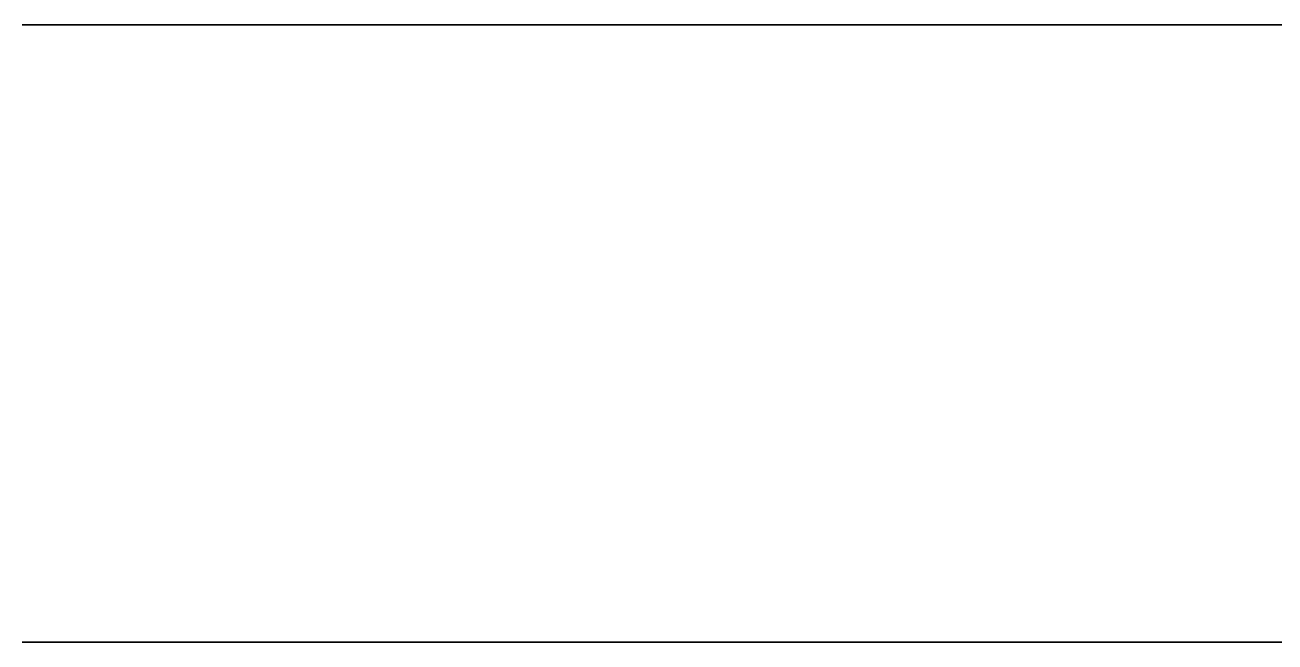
# Model space of a CAD drawing. Header units: metres. Extents: x 350990 to 353010, y 7455300 to 7456700.
# Drawn here: x 352140.5 to 352342.9, y 7456200 to 7456300 of the extents above; entities that cross this region are included whole.
import ezdxf

# ---------------------------------------------------------------- set-up
doc = ezdxf.new("R2010")
doc.units = ezdxf.units.M

msp = doc.modelspace()

# ---------------------------------------------------------------- linework, layer by layer
at = {"layer": 'ARG_P200N'}
msp.add_polyline3d([(352140, 7456200, 1295.065), (352150, 7456200, 1295.415), (352160, 7456200, 1295.755), (352170, 7456200, 1296.08), (352180, 7456200, 1296.389), (352190, 7456200, 1296.679), (352200, 7456200, 1296.947), (352210, 7456200, 1297.192), (352220, 7456200, 1297.414), (352230, 7456200, 1297.611), (352240, 7456200, 1297.784), (352250, 7456200, 1297.935), (352260, 7456200, 1298.064), (352270, 7456200, 1297.583), (352278.447, 7456200, 1290), (352279.928, 7456200, 1280), (352280, 7456200, 1279.65), (352281.962, 7456200, 1270), (352284.588, 7456200, 1260), (352287.797, 7456200, 1250), (352290, 7456200, 1244.074), (352291.528, 7456200, 1240), (352293.8, 7456200, 1230), (352290, 7456200, 1228.351), (352280, 7456200, 1228.269), (352270, 7456200, 1228.174), (352260, 7456200, 1228.064), (352250, 7456200, 1227.935), (352240, 7456200, 1227.784), (352230, 7456200, 1227.611), (352220, 7456200, 1227.414), (352210, 7456200, 1227.192), (352200, 7456200, 1226.947), (352190, 7456200, 1226.679), (352180, 7456200, 1226.389), (352170, 7456200, 1226.08), (352160, 7456200, 1225.755), (352150, 7456200, 1225.415), (352140, 7456200, 1225.065)], dxfattribs=at)
at = {"layer": 'BOC_P200N'}
msp.add_polyline3d([(352140, 7456200, 1278.16), (352150, 7456200, 1277.203), (352160, 7456200, 1276.335), (352170, 7456200, 1275.609), (352180, 7456200, 1275.077), (352190, 7456200, 1274.785), (352200, 7456200, 1274.769), (352210, 7456200, 1275.053), (352220, 7456200, 1275.645), (352230, 7456200, 1276.539), (352240, 7456200, 1277.713), (352250, 7456200, 1279.127), (352260, 7456200, 1280.732), (352270, 7456200, 1282.465), (352280, 7456200, 1284.257), (352290, 7456200, 1286.036), (352300, 7456200, 1287.732), (352310, 7456200, 1289.281), (352320, 7456200, 1290.626), (352330, 7456200, 1291.724), (352340, 7456200, 1292.548), (352350, 7456200, 1293.085)], dxfattribs=at)
at = {"layer": 'BOC_P300N'}
msp.add_polyline3d([(352140, 7456300, 1272.865), (352150, 7456300, 1272.42), (352160, 7456300, 1272.157), (352170, 7456300, 1272.074), (352180, 7456300, 1272.163), (352190, 7456300, 1272.406), (352200, 7456300, 1272.783), (352210, 7456300, 1273.269), (352220, 7456300, 1273.84), (352230, 7456300, 1274.475), (352240, 7456300, 1275.157), (352250, 7456300, 1275.874), (352260, 7456300, 1276.622), (352270, 7456300, 1277.399), (352280, 7456300, 1278.213), (352290, 7456300, 1279.072), (352300, 7456300, 1279.989), (352310, 7456300, 1280.972), (352320, 7456300, 1282.031), (352330, 7456300, 1283.168), (352340, 7456300, 1284.381), (352350, 7456300, 1285.66)], dxfattribs=at)
at = {"layer": 'BOLC_P200N'}
msp.add_polyline3d([(352140, 7456200, 1205.598), (352150, 7456200, 1205.874), (352160, 7456200, 1206.521), (352170, 7456200, 1207.551), (352180, 7456200, 1208.969), (352190, 7456200, 1210.766), (352200, 7456200, 1212.927), (352210, 7456200, 1215.425), (352220, 7456200, 1218.226), (352230, 7456200, 1221.293), (352240, 7456200, 1224.581), (352250, 7456200, 1228.044), (352260, 7456200, 1231.634), (352270, 7456200, 1235.304), (352280, 7456200, 1239.007), (352290, 7456200, 1242.696), (352300, 7456200, 1246.327), (352310, 7456200, 1249.859), (352320, 7456200, 1253.25), (352330, 7456200, 1256.463), (352340, 7456200, 1259.461), (352350, 7456200, 1262.213)], dxfattribs=at)
at = {"layer": 'BOLC_P300N'}
msp.add_polyline3d([(352140, 7456300, 1214.686), (352150, 7456300, 1214.332), (352160, 7456300, 1214.277), (352170, 7456300, 1214.537), (352180, 7456300, 1215.122), (352190, 7456300, 1216.034), (352200, 7456300, 1217.269), (352210, 7456300, 1218.817), (352220, 7456300, 1220.662), (352230, 7456300, 1222.785), (352240, 7456300, 1225.16), (352250, 7456300, 1227.761), (352260, 7456300, 1230.558), (352270, 7456300, 1233.518), (352280, 7456300, 1236.61), (352290, 7456300, 1239.798), (352300, 7456300, 1243.05), (352310, 7456300, 1246.33), (352320, 7456300, 1249.604), (352330, 7456300, 1252.834), (352340, 7456300, 1255.981), (352350, 7456300, 1259.004)], dxfattribs=at)
at = {"layer": 'BOX_P200N'}
msp.add_polyline3d([(352140, 7456200, 1182.814), (352150, 7456200, 1182.783), (352160, 7456200, 1183.092), (352170, 7456200, 1183.805), (352180, 7456200, 1184.965), (352190, 7456200, 1186.588), (352200, 7456200, 1188.661), (352210, 7456200, 1191.149), (352220, 7456200, 1193.99), (352230, 7456200, 1197.107), (352240, 7456200, 1200.411), (352250, 7456200, 1203.809), (352260, 7456200, 1207.214), (352270, 7456200, 1210.548), (352280, 7456200, 1213.75), (352290, 7456200, 1216.781), (352300, 7456200, 1219.622), (352310, 7456200, 1222.277), (352320, 7456200, 1224.767), (352330, 7456200, 1227.13), (352340, 7456200, 1229.409), (352350, 7456200, 1231.651)], dxfattribs=at)
at = {"layer": 'BOX_P300N'}
msp.add_polyline3d([(352140, 7456300, 1197.224), (352150, 7456300, 1196.17), (352160, 7456300, 1195.304), (352170, 7456300, 1194.694), (352180, 7456300, 1194.39), (352190, 7456300, 1194.42), (352200, 7456300, 1194.794), (352210, 7456300, 1195.504), (352220, 7456300, 1196.526), (352230, 7456300, 1197.831), (352240, 7456300, 1199.384), (352250, 7456300, 1201.154), (352260, 7456300, 1203.115), (352270, 7456300, 1205.252), (352280, 7456300, 1207.561), (352290, 7456300, 1210.051), (352300, 7456300, 1212.74), (352310, 7456300, 1215.652), (352320, 7456300, 1218.811), (352330, 7456300, 1222.235), (352340, 7456300, 1225.93), (352350, 7456300, 1229.884)], dxfattribs=at)
at = {"layer": 'CU_0p2_P200N'}
for points in [[(352140, 7456200, 1207.867), (352150, 7456200, 1207.742), (352160, 7456200, 1207.654), (352170, 7456200, 1207.607), (352180, 7456200, 1207.592), (352182.751, 7456200, 1210), (352190, 7456200, 1217.175), (352200, 7456200, 1217.16), (352210, 7456200, 1217.105), (352220, 7456200, 1216.98), (352223.57, 7456200, 1220), (352230, 7456200, 1226.356), (352240, 7456200, 1226.022), (352250, 7456200, 1225.55), (352255.309, 7456200, 1230), (352260, 7456200, 1234.63), (352270, 7456200, 1233.898), (352280, 7456200, 1233.058), (352288.032, 7456200, 1240), (352290, 7456200, 1241.943), (352300, 7456200, 1241.003), (352310, 7456200, 1240.053), (352310.594, 7456200, 1240), (352313.626, 7456200, 1230), (352320, 7456200, 1229.579), (352330, 7456200, 1228.858), (352340, 7456200, 1227.976), (352342.019, 7456200, 1230), (352350, 7456200, 1237.139)], [(352350, 7456200, 547.727), (352341.322, 7456200, 550), (352340, 7456200, 550.46), (352330, 7456200, 558.21), (352328.535, 7456200, 560), (352324.056, 7456200, 570), (352322.761, 7456200, 580), (352323.425, 7456200, 590), (352324.988, 7456200, 600), (352326.542, 7456200, 610), (352327.445, 7456200, 620), (352327.394, 7456200, 630), (352326.388, 7456200, 640), (352324.619, 7456200, 650), (352322.35, 7456200, 660), (352320, 7456200, 669.307), (352319.776, 7456200, 670), (352316.351, 7456200, 680), (352312.87, 7456200, 690), (352310, 7456200, 698.265), (352308.871, 7456200, 700), (352301.811, 7456200, 710), (352300, 7456200, 712.189), (352290, 7456200, 713.04), (352285.525, 7456200, 710), (352280, 7456200, 707.154), (352272.25, 7456200, 700), (352270, 7456200, 698.295), (352261.981, 7456200, 690), (352260, 7456200, 688.116), (352252.838, 7456200, 680), (352250, 7456200, 676.669), (352244.724, 7456200, 670), (352240, 7456200, 663.006), (352237.906, 7456200, 660), (352232.698, 7456200, 650), (352230, 7456200, 642.821), (352228.768, 7456200, 640), (352225.496, 7456200, 630), (352222.257, 7456200, 620), (352220, 7456200, 614.777), (352216.691, 7456200, 610), (352210, 7456200, 603.508), (352200, 7456200, 601.388), (352190, 7456200, 607.22), (352187.98, 7456200, 610), (352183.355, 7456200, 620), (352180.847, 7456200, 630), (352180, 7456200, 636.016), (352179.553, 7456200, 640), (352178.469, 7456200, 650), (352176.716, 7456200, 660), (352173.79, 7456200, 670), (352170, 7456200, 678.701), (352169.392, 7456200, 680), (352162.789, 7456200, 690), (352160, 7456200, 693.259), (352152.623, 7456200, 700), (352150, 7456200, 701.895), (352140, 7456200, 706.435)], [(352342.99, 7456200, 750), (352342.362, 7456200, 760), (352341.559, 7456200, 770), (352340.659, 7456200, 780), (352340, 7456200, 787.039), (352334.234, 7456200, 790), (352330, 7456200, 791.756), (352320, 7456200, 794.505), (352310, 7456200, 796.198), (352300, 7456200, 797.274), (352290, 7456200, 798.084), (352280, 7456200, 798.957), (352278.725, 7456200, 790), (352280, 7456200, 788.332), (352287.249, 7456200, 780), (352285.87, 7456200, 770), (352290, 7456200, 764.762), (352294.305, 7456200, 760), (352293.18, 7456200, 750), (352300, 7456200, 742.155), (352302.082, 7456200, 740), (352301.311, 7456200, 730), (352310, 7456200, 721.269), (352311.321, 7456200, 720), (352310.792, 7456200, 710), (352320, 7456200, 701.904), (352322.102, 7456200, 700), (352321.606, 7456200, 690), (352320.913, 7456200, 680), (352330, 7456200, 672.724), (352333.057, 7456200, 670), (352332.35, 7456200, 660), (352331.644, 7456200, 650), (352331.069, 7456200, 640), (352330.731, 7456200, 630), (352340, 7456200, 622.638), (352342.822, 7456200, 620), (352342.731, 7456200, 610), (352342.758, 7456200, 600), (352342.781, 7456200, 590), (352342.656, 7456200, 580), (352342.235, 7456200, 570), (352350, 7456200, 561.967)], [(352348.865, 7456200, 1060), (352340, 7456200, 1051.23), (352338.958, 7456200, 1050), (352333.146, 7456200, 1040), (352330.168, 7456200, 1030), (352330, 7456200, 1028.05), (352329.461, 7456200, 1020), (352330, 7456200, 1010.26), (352330.015, 7456200, 1010), (352331.498, 7456200, 1000), (352333.36, 7456200, 990), (352335.325, 7456200, 980), (352337.27, 7456200, 970), (352339.196, 7456200, 960), (352340, 7456200, 956.113), (352341.524, 7456200, 950), (352344.349, 7456200, 940)]]:
    msp.add_polyline3d(points, dxfattribs=at)
for points in [[(352270, 7456200, 1028.839), (352269.748, 7456200, 1030), (352270, 7456200, 1030.025), (352270.03, 7456200, 1030)], [(352280, 7456200, 996.636), (352278.713, 7456200, 1000), (352280, 7456200, 1000.115), (352280.132, 7456200, 1000)], [(352300, 7456200, 947.172), (352298.499, 7456200, 950), (352294.143, 7456200, 960), (352300, 7456200, 960.647), (352300.796, 7456200, 960), (352300.198, 7456200, 950)], [(352310, 7456200, 926.679), (352308.055, 7456200, 930), (352303.081, 7456200, 940), (352310, 7456200, 941.032), (352311.324, 7456200, 940), (352310.374, 7456200, 930)], [(352320, 7456200, 908.463), (352319.036, 7456200, 910), (352313.42, 7456200, 920), (352320, 7456200, 921.306), (352321.681, 7456200, 920), (352320.244, 7456200, 910)]]:
    msp.add_polyline3d(points, close=True, dxfattribs=at)
at = {"layer": 'CU_0p2_P300N'}
for points in [[(352140, 7456300, 1212.037), (352150, 7456300, 1211.096), (352160, 7456300, 1210.054), (352160.554, 7456300, 1210), (352169.904, 7456300, 1200), (352170, 7456300, 1199.993), (352180, 7456300, 1199.275), (352190, 7456300, 1198.553), (352200, 7456300, 1197.841), (352210, 7456300, 1197.137), (352220, 7456300, 1196.416), (352230, 7456300, 1195.632), (352240, 7456300, 1194.712), (352244.517, 7456300, 1200), (352250, 7456300, 1205.4), (352260, 7456300, 1204.597), (352270, 7456300, 1203.564), (352280, 7456300, 1202.234), (352285.988, 7456300, 1210), (352290, 7456300, 1213.959), (352300, 7456300, 1212.813), (352310, 7456300, 1211.404), (352318.165, 7456300, 1210), (352310, 7456300, 1206.539), (352300, 7456300, 1202.68), (352292.75, 7456300, 1200), (352290, 7456300, 1198.827), (352280, 7456300, 1194.455), (352270, 7456300, 1190.052), (352269.886, 7456300, 1190), (352260, 7456300, 1184.286), (352252.878, 7456300, 1180), (352250, 7456300, 1177.018), (352243.722, 7456300, 1170), (352240, 7456300, 1164.727), (352236.806, 7456300, 1160), (352231.158, 7456300, 1150), (352230, 7456300, 1144.946), (352228.518, 7456300, 1140), (352230, 7456300, 1136.526), (352234.755, 7456300, 1130), (352238.332, 7456300, 1120), (352237.476, 7456300, 1110), (352232.269, 7456300, 1100), (352230, 7456300, 1096.568), (352225.957, 7456300, 1090), (352222.388, 7456300, 1080), (352223.253, 7456300, 1070), (352227.864, 7456300, 1060), (352230, 7456300, 1057.221), (352234.77, 7456300, 1050), (352240, 7456300, 1043.642), (352242.411, 7456300, 1040), (352249.819, 7456300, 1030), (352250, 7456300, 1029.769), (352256.516, 7456300, 1020), (352260, 7456300, 1014.563), (352262.659, 7456300, 1010), (352268.184, 7456300, 1000), (352270, 7456300, 996.345), (352273.218, 7456300, 990), (352277.797, 7456300, 980), (352280, 7456300, 974.647), (352282.173, 7456300, 970), (352286.751, 7456300, 960), (352290, 7456300, 953.738), (352292.371, 7456300, 950), (352300, 7456300, 940.776), (352300.771, 7456300, 940), (352310, 7456300, 932.934), (352314.124, 7456300, 930), (352320, 7456300, 926.727), (352330, 7456300, 920.488), (352330.674, 7456300, 920), (352340, 7456300, 914.052), (352344.982, 7456300, 910)], [(352350, 7456300, 686.78), (352340, 7456300, 685.614), (352330, 7456300, 684.608), (352320, 7456300, 683.428), (352310, 7456300, 681.922), (352300.108, 7456300, 680), (352300, 7456300, 679.976), (352290, 7456300, 677.502), (352280, 7456300, 674.378), (352270, 7456300, 670.548), (352267.431, 7456300, 670), (352260, 7456300, 663.345), (352255.326, 7456300, 660), (352260, 7456300, 657.54), (352261.819, 7456300, 650), (352266.416, 7456300, 640), (352270, 7456300, 633.542), (352271.23, 7456300, 630), (352275.655, 7456300, 620), (352279.926, 7456300, 610), (352280, 7456300, 609.828), (352284.066, 7456300, 600), (352287.555, 7456300, 590), (352290, 7456300, 580.145), (352290.046, 7456300, 580), (352291.329, 7456300, 570), (352290, 7456300, 562.371), (352289.651, 7456300, 560), (352284.625, 7456300, 550), (352280, 7456300, 545.124), (352275.199, 7456300, 540), (352270, 7456300, 535.754), (352262.152, 7456300, 530), (352260, 7456300, 528.477), (352250, 7456300, 522.74), (352241.954, 7456300, 520), (352240, 7456300, 519.155), (352230, 7456300, 519.165), (352228.648, 7456300, 520), (352220, 7456300, 525.912), (352217.368, 7456300, 530), (352211.663, 7456300, 540), (352210, 7456300, 543.386), (352207.324, 7456300, 550), (352203.86, 7456300, 560), (352201.155, 7456300, 570), (352200, 7456300, 576.22), (352199.182, 7456300, 580), (352198.163, 7456300, 590), (352198.538, 7456300, 600), (352200, 7456300, 606.987), (352200.686, 7456300, 610), (352204.809, 7456300, 620), (352210, 7456300, 628.234), (352211.474, 7456300, 630), (352220, 7456300, 639.667), (352220.458, 7456300, 640), (352230, 7456300, 648.817), (352232.394, 7456300, 650), (352240, 7456300, 656.889), (352247.753, 7456300, 660), (352250, 7456300, 666.765), (352252.15, 7456300, 670), (352250, 7456300, 671.476), (352245.707, 7456300, 680), (352240, 7456300, 686.292), (352231.695, 7456300, 690), (352230, 7456300, 690.42), (352227.989, 7456300, 690), (352220, 7456300, 688.823), (352210, 7456300, 685.565), (352200, 7456300, 682.044), (352194.854, 7456300, 680), (352190, 7456300, 678.07), (352180, 7456300, 673.529), (352172.696, 7456300, 670), (352170, 7456300, 668.479), (352160, 7456300, 661.832), (352157.616, 7456300, 660), (352150, 7456300, 652.721), (352147.567, 7456300, 650), (352140, 7456300, 640.22)]]:
    msp.add_polyline3d(points, dxfattribs=at)
msp.add_polyline3d([(352330, 7456300, 1215.813), (352328.639, 7456300, 1220), (352330, 7456300, 1221.26), (352336.549, 7456300, 1220)], close=True, dxfattribs=at)
at = {"layer": 'CU_0p4_P200N'}
for points in [[(352140, 7456200, 1204.913), (352150, 7456200, 1204.667), (352160, 7456200, 1204.495), (352170, 7456200, 1204.405), (352180, 7456200, 1204.379), (352186.422, 7456200, 1210), (352190, 7456200, 1213.541), (352200, 7456200, 1213.508), (352210, 7456200, 1213.393), (352220, 7456200, 1213.138), (352228.112, 7456200, 1220), (352230, 7456200, 1221.866), (352240, 7456200, 1221.19), (352250, 7456200, 1220.239), (352252.107, 7456200, 1220), (352258.457, 7456200, 1210), (352260, 7456200, 1209.859), (352260.176, 7456200, 1210), (352270, 7456200, 1218.522), (352280, 7456200, 1217.231), (352290, 7456200, 1215.579), (352300, 7456200, 1213.587), (352306.633, 7456200, 1220), (352310, 7456200, 1223.076), (352320, 7456200, 1221.268), (352326.645, 7456200, 1220), (352320, 7456200, 1214.327), (352315.493, 7456200, 1210), (352310, 7456200, 1204.276), (352306.682, 7456200, 1200), (352300.059, 7456200, 1190), (352300, 7456200, 1189.887), (352295.955, 7456200, 1180), (352294.55, 7456200, 1170), (352295.432, 7456200, 1160), (352300, 7456200, 1152.1), (352301.571, 7456200, 1150), (352307.579, 7456200, 1140), (352310, 7456200, 1133.99), (352312.042, 7456200, 1130), (352314.334, 7456200, 1120), (352313.307, 7456200, 1110), (352310, 7456200, 1102.966), (352308.722, 7456200, 1100), (352301.609, 7456200, 1090), (352300, 7456200, 1088.101), (352293.671, 7456200, 1080), (352290, 7456200, 1075.074), (352286.521, 7456200, 1070), (352281.306, 7456200, 1060), (352280, 7456200, 1055.591), (352278.513, 7456200, 1050), (352277.892, 7456200, 1040), (352270, 7456200, 1038.423), (352268.272, 7456200, 1040), (352268.169, 7456200, 1050), (352267.671, 7456200, 1060), (352260, 7456200, 1065.735), (352255.155, 7456200, 1070), (352254.199, 7456200, 1080), (352253.123, 7456200, 1090), (352252.063, 7456200, 1100), (352251.14, 7456200, 1110), (352250.444, 7456200, 1120), (352250, 7456200, 1120.341), (352244.643, 7456200, 1120), (352240, 7456200, 1114.7), (352233.837, 7456200, 1110), (352230, 7456200, 1107.332), (352220, 7456200, 1102.86), (352210, 7456200, 1100.462), (352200, 7456200, 1100.264), (352190, 7456200, 1103.522), (352189.904, 7456200, 1100), (352190, 7456200, 1099.904), (352199.724, 7456200, 1090), (352199.624, 7456200, 1080), (352199.681, 7456200, 1070), (352200, 7456200, 1069.667), (352209.298, 7456200, 1060), (352209.437, 7456200, 1050), (352209.599, 7456200, 1040), (352210, 7456200, 1039.539), (352218.914, 7456200, 1030), (352218.965, 7456200, 1020), (352218.932, 7456200, 1010), (352220, 7456200, 1008.666), (352227.927, 7456200, 1000), (352227.74, 7456200, 990), (352227.509, 7456200, 980), (352227.29, 7456200, 970), (352230, 7456200, 966.794), (352236.439, 7456200, 960), (352236.503, 7456200, 950), (352236.749, 7456200, 940), (352237.164, 7456200, 930), (352237.694, 7456200, 920), (352238.254, 7456200, 910), (352240, 7456200, 908.396), (352248.922, 7456200, 900), (352249.426, 7456200, 890), (352249.702, 7456200, 880), (352249.677, 7456200, 870), (352250, 7456200, 869.694), (352255.351, 7456200, 870), (352256.546, 7456200, 880), (352260, 7456200, 883.727), (352270, 7456200, 888.386), (352280, 7456200, 887.324), (352290, 7456200, 881.807), (352291.847, 7456200, 880), (352300, 7456200, 870.244), (352300.159, 7456200, 870), (352303.783, 7456200, 860), (352302.62, 7456200, 850), (352300, 7456200, 847.391), (352290, 7456200, 844.246), (352280, 7456200, 845.588), (352270, 7456200, 849.948), (352269.923, 7456200, 850), (352260, 7456200, 859.71), (352259.369, 7456200, 850), (352258.282, 7456200, 840), (352260, 7456200, 838.12), (352267.639, 7456200, 830), (352265.801, 7456200, 820), (352263.654, 7456200, 810), (352270, 7456200, 802.046), (352271.79, 7456200, 800), (352270, 7456200, 792.686), (352260, 7456200, 793.379), (352250, 7456200, 794.807), (352240, 7456200, 797.714), (352235.073, 7456200, 800), (352230, 7456200, 802.149), (352220, 7456200, 807.52), (352215.311, 7456200, 810), (352210, 7456200, 812.124), (352200, 7456200, 814.186), (352190, 7456200, 813.46), (352180.564, 7456200, 810), (352180, 7456200, 809.579), (352171.715, 7456200, 800), (352170, 7456200, 794.996), (352168.442, 7456200, 790), (352166.735, 7456200, 780), (352160, 7456200, 770.122), (352159.874, 7456200, 770), (352150, 7456200, 766.318), (352140, 7456200, 763.856)], [(352343.572, 7456200, 840), (352340, 7456200, 843.348), (352332.901, 7456200, 850), (352333.983, 7456200, 860), (352335.817, 7456200, 870), (352338.419, 7456200, 880), (352340, 7456200, 885.238), (352344.161, 7456200, 880)]]:
    msp.add_polyline3d(points, dxfattribs=at)
for points in [[(352280, 7456200, 1009.032), (352278.97, 7456200, 1010), (352279.683, 7456200, 1020), (352280, 7456200, 1025.655), (352281.377, 7456200, 1020), (352284.601, 7456200, 1010)], [(352290, 7456200, 978.767), (352288.7, 7456200, 980), (352289.514, 7456200, 990), (352290, 7456200, 995.483), (352291.989, 7456200, 990), (352295.546, 7456200, 980)], [(352330, 7456200, 899.992), (352329.991, 7456200, 900), (352330, 7456200, 900.034), (352330.021, 7456200, 900)]]:
    msp.add_polyline3d(points, close=True, dxfattribs=at)
at = {"layer": 'CU_0p4_P300N'}
for points in [[(352140, 7456300, 1197.078), (352150, 7456300, 1195.988), (352160, 7456300, 1194.702), (352170, 7456300, 1193.253), (352180, 7456300, 1191.684), (352190, 7456300, 1190.036), (352190.232, 7456300, 1190), (352190, 7456300, 1189.629), (352185.322, 7456300, 1180), (352183, 7456300, 1170), (352180, 7456300, 1162.779), (352178.961, 7456300, 1160), (352172.892, 7456300, 1150), (352170, 7456300, 1146.51), (352164.227, 7456300, 1140), (352160, 7456300, 1135.772), (352153.211, 7456300, 1130), (352150, 7456300, 1126.358), (352143.442, 7456300, 1120), (352140, 7456300, 1111.231)], [(352140, 7456300, 1072.208), (352140.63, 7456300, 1070), (352144.569, 7456300, 1060), (352149.012, 7456300, 1050), (352150, 7456300, 1047.824), (352153.631, 7456300, 1040), (352158.161, 7456300, 1030), (352160, 7456300, 1025.526), (352162.617, 7456300, 1020), (352166.828, 7456300, 1010), (352170, 7456300, 1001.878), (352170.884, 7456300, 1000), (352175.22, 7456300, 990), (352180, 7456300, 980.611), (352180.333, 7456300, 980), (352186.726, 7456300, 970), (352190, 7456300, 965.934), (352194.074, 7456300, 960), (352200, 7456300, 952.546), (352201.651, 7456300, 950), (352208.953, 7456300, 940), (352210, 7456300, 938.718), (352216.069, 7456300, 930), (352220, 7456300, 924.532), (352223.059, 7456300, 920), (352229.946, 7456300, 910), (352230, 7456300, 909.923), (352237.62, 7456300, 900), (352240, 7456300, 896.796), (352246.383, 7456300, 890), (352250, 7456300, 886.106), (352259.096, 7456300, 880), (352260, 7456300, 879.401), (352270, 7456300, 876.451), (352280, 7456300, 875.968), (352290, 7456300, 876.363), (352300, 7456300, 876.611), (352310, 7456300, 876.052), (352320, 7456300, 874.175), (352330, 7456300, 870.417), (352330.721, 7456300, 870), (352340, 7456300, 864.888), (352346.089, 7456300, 860)], [(352350, 7456300, 764.272), (352340, 7456300, 761.533), (352330, 7456300, 761.071), (352320, 7456300, 762.979), (352310, 7456300, 767.818), (352307.178, 7456300, 770), (352300, 7456300, 775.46), (352295.475, 7456300, 780), (352290, 7456300, 785.678), (352286.162, 7456300, 790), (352280, 7456300, 797.347), (352277.582, 7456300, 800), (352270, 7456300, 808.817), (352268.68, 7456300, 810), (352260, 7456300, 818.141), (352256.516, 7456300, 820), (352250, 7456300, 823.606), (352240, 7456300, 824.649), (352230, 7456300, 822.433), (352224.579, 7456300, 820), (352220, 7456300, 817.969), (352210, 7456300, 811.786), (352207.536, 7456300, 810), (352200, 7456300, 803.357), (352196.549, 7456300, 800), (352190, 7456300, 790.915), (352189.371, 7456300, 790), (352185.022, 7456300, 780), (352182.37, 7456300, 770), (352180.244, 7456300, 760), (352180, 7456300, 759.038), (352177.557, 7456300, 750), (352173.276, 7456300, 740), (352170, 7456300, 735.043), (352165.689, 7456300, 730), (352160, 7456300, 725.083), (352151.101, 7456300, 720), (352150, 7456300, 719.44), (352140, 7456300, 716.442)]]:
    msp.add_polyline3d(points, dxfattribs=at)
at = {"layer": 'CU_0p8_P200N'}
msp.add_polyline3d([(352140, 7456200, 1189.939), (352150, 7456200, 1189.737), (352160, 7456200, 1189.622), (352170, 7456200, 1189.584), (352180, 7456200, 1189.599), (352190, 7456200, 1189.623), (352200, 7456200, 1189.596), (352200.425, 7456200, 1190), (352210, 7456200, 1198.793), (352220, 7456200, 1198.431), (352230, 7456200, 1197.768), (352232.739, 7456200, 1200), (352240, 7456200, 1206.37), (352250, 7456200, 1204.862), (352260, 7456200, 1202.628), (352268.608, 7456200, 1200), (352265.814, 7456200, 1190), (352263.219, 7456200, 1180), (352261.725, 7456200, 1170), (352260, 7456200, 1161.298), (352259.758, 7456200, 1160), (352257.852, 7456200, 1150), (352258.788, 7456200, 1140), (352259.137, 7456200, 1130), (352250, 7456200, 1128.305), (352248.111, 7456200, 1130), (352247.991, 7456200, 1140), (352240, 7456200, 1145.711), (352230, 7456200, 1144.23), (352220, 7456200, 1143.233), (352210, 7456200, 1142.609), (352200, 7456200, 1142.269), (352190, 7456200, 1142.135), (352180, 7456200, 1142.135), (352177.211, 7456200, 1140), (352180, 7456200, 1136.246), (352185.364, 7456200, 1130), (352183.305, 7456200, 1120), (352181.711, 7456200, 1110), (352181.38, 7456200, 1100), (352190, 7456200, 1091.407), (352191.381, 7456200, 1090), (352191.456, 7456200, 1080), (352191.829, 7456200, 1070), (352200, 7456200, 1061.46), (352201.404, 7456200, 1060), (352201.858, 7456200, 1050), (352202.31, 7456200, 1040), (352210, 7456200, 1031.15), (352211.075, 7456200, 1030), (352211.201, 7456200, 1020), (352211.131, 7456200, 1010), (352214.928, 7456200, 1000), (352212.478, 7456200, 990), (352210, 7456200, 981.808), (352209.524, 7456200, 980), (352207.12, 7456200, 970), (352205.43, 7456200, 960), (352204.797, 7456200, 950), (352205.282, 7456200, 940), (352206.705, 7456200, 930), (352208.709, 7456200, 920), (352210, 7456200, 913.418), (352211.16, 7456200, 910), (352213.261, 7456200, 900), (352210, 7456200, 890.662), (352209.8, 7456200, 890), (352200, 7456200, 882.392), (352196.771, 7456200, 880), (352190, 7456200, 876.975), (352180, 7456200, 872.876), (352170.005, 7456200, 870), (352170, 7456200, 869.999), (352160, 7456200, 868.621), (352150, 7456200, 869.418), (352148.423, 7456200, 870), (352140, 7456200, 873.065)], dxfattribs=at)
for points in [[(352240, 7456200, 869.122), (352239.249, 7456200, 870), (352235.108, 7456200, 880), (352237.789, 7456200, 890), (352240, 7456200, 891.385), (352240.102, 7456200, 890), (352240.384, 7456200, 880), (352240.082, 7456200, 870)], [(352250, 7456200, 855.345), (352245.661, 7456200, 860), (352250, 7456200, 860.616), (352250.636, 7456200, 860)], [(352270, 7456200, 1204.126), (352269.242, 7456200, 1210), (352270, 7456200, 1210.658), (352272.396, 7456200, 1210)]]:
    msp.add_polyline3d(points, close=True, dxfattribs=at)
at = {"layer": 'CU_0p8_P300N'}
msp.add_polyline3d([(352160, 7456300, 868.933), (352159.145, 7456300, 870), (352155.365, 7456300, 880), (352158.479, 7456300, 890), (352160, 7456300, 891.041), (352170, 7456300, 891.505), (352173.07, 7456300, 890), (352180, 7456300, 884.732), (352183.315, 7456300, 880), (352184.271, 7456300, 870), (352180, 7456300, 864.107), (352170, 7456300, 862.252)], close=True, dxfattribs=at)
at = {"layer": 'IMP_P200N'}
msp.add_polyline3d([(352344.311, 7456200, 600), (352342.645, 7456200, 610), (352341.019, 7456200, 620), (352340, 7456200, 626.211), (352339.362, 7456200, 630), (352337.603, 7456200, 640), (352335.707, 7456200, 650), (352333.614, 7456200, 660), (352331.265, 7456200, 670), (352330, 7456200, 674.762), (352328.578, 7456200, 680), (352325.505, 7456200, 690), (352322.033, 7456200, 700), (352320, 7456200, 705.236), (352318.135, 7456200, 710), (352313.814, 7456200, 720), (352310, 7456200, 728.095), (352309.11, 7456200, 730), (352304.109, 7456200, 740), (352300, 7456200, 747.802), (352298.869, 7456200, 750), (352293.543, 7456200, 760), (352290, 7456200, 766.546), (352288.192, 7456200, 770), (352282.954, 7456200, 780), (352280, 7456200, 785.735), (352277.881, 7456200, 790), (352273.06, 7456200, 800), (352270, 7456200, 806.649), (352268.505, 7456200, 810), (352264.281, 7456200, 820), (352260.351, 7456200, 830), (352260, 7456200, 830.963), (352256.766, 7456200, 840), (352253.481, 7456200, 850), (352250.488, 7456200, 860), (352250, 7456200, 861.796), (352247.772, 7456200, 870), (352245.302, 7456200, 880), (352243.05, 7456200, 890), (352240.985, 7456200, 900), (352240, 7456200, 905.176), (352239.063, 7456200, 910), (352237.243, 7456200, 920), (352235.49, 7456200, 930), (352233.759, 7456200, 940), (352232.004, 7456200, 950), (352230.178, 7456200, 960), (352230, 7456200, 960.937), (352228.231, 7456200, 970), (352226.131, 7456200, 980), (352223.843, 7456200, 990), (352221.342, 7456200, 1000), (352220, 7456200, 1004.956), (352218.638, 7456200, 1010), (352215.745, 7456200, 1020), (352212.654, 7456200, 1030), (352210, 7456200, 1038.124), (352209.409, 7456200, 1040), (352206.141, 7456200, 1050), (352202.782, 7456200, 1060), (352200, 7456200, 1068.132), (352199.398, 7456200, 1070), (352196.137, 7456200, 1080), (352192.877, 7456200, 1090), (352190, 7456200, 1098.862), (352189.653, 7456200, 1100), (352186.604, 7456200, 1110), (352183.576, 7456200, 1120), (352180.566, 7456200, 1130), (352180, 7456200, 1131.881), (352177.673, 7456200, 1140), (352180, 7456200, 1150), (352180, 7456200, 1150), (352190, 7456200, 1150), (352200, 7456200, 1150), (352210, 7456200, 1150), (352220, 7456200, 1150), (352230, 7456200, 1150), (352240, 7456200, 1150), (352240, 7456200, 1150), (352247.67, 7456200, 1140), (352249.376, 7456200, 1130), (352250, 7456200, 1126.283), (352251.045, 7456200, 1120), (352252.711, 7456200, 1110), (352254.407, 7456200, 1100), (352256.164, 7456200, 1090), (352258.016, 7456200, 1080), (352259.998, 7456200, 1070), (352260, 7456200, 1069.991), (352262.173, 7456200, 1060), (352264.556, 7456200, 1050), (352267.181, 7456200, 1040), (352270, 7456200, 1030.266), (352270.08, 7456200, 1030), (352273.359, 7456200, 1020), (352276.962, 7456200, 1010), (352280, 7456200, 1002.244), (352280.924, 7456200, 1000), (352285.311, 7456200, 990), (352289.991, 7456200, 980), (352290, 7456200, 979.982), (352295.051, 7456200, 970), (352300, 7456200, 960.489), (352300.263, 7456200, 960), (352305.61, 7456200, 950), (352310, 7456200, 941.631), (352310.863, 7456200, 940), (352315.91, 7456200, 930), (352320, 7456200, 921.293), (352320.599, 7456200, 920), (352324.817, 7456200, 910), (352328.527, 7456200, 900), (352330, 7456200, 895.416), (352331.685, 7456200, 890), (352334.297, 7456200, 880), (352336.412, 7456200, 870), (352338.067, 7456200, 860), (352339.313, 7456200, 850), (352340, 7456200, 842.322), (352340.203, 7456200, 840), (352340.796, 7456200, 830), (352341.163, 7456200, 820), (352341.365, 7456200, 810), (352341.467, 7456200, 800), (352341.529, 7456200, 790), (352341.615, 7456200, 780), (352341.783, 7456200, 770), (352342.092, 7456200, 760), (352342.594, 7456200, 750), (352343.338, 7456200, 740)], dxfattribs=at)
at = {"layer": 'PHY_P200N'}
for points in [[(352140, 7456200, 1295.065), (352150, 7456200, 1295.415), (352160, 7456200, 1295.755), (352170, 7456200, 1296.08), (352180, 7456200, 1296.389), (352190, 7456200, 1296.679), (352200, 7456200, 1296.947), (352210, 7456200, 1297.192), (352220, 7456200, 1297.414), (352230, 7456200, 1297.611), (352240, 7456200, 1297.784), (352250, 7456200, 1297.935), (352260, 7456200, 1298.064), (352270, 7456200, 1298.174), (352280, 7456200, 1298.269), (352290, 7456200, 1298.351), (352300, 7456200, 1298.426), (352310, 7456200, 1298.497), (352320, 7456200, 1298.57), (352330, 7456200, 1298.65), (352340, 7456200, 1298.741), (352350, 7456200, 1298.85)], [(352349.65, 7456200, 930), (352340, 7456200, 926.472), (352330, 7456200, 924.553), (352320, 7456200, 925.116), (352310, 7456200, 928.464), (352307.343, 7456200, 930), (352300, 7456200, 934.431), (352292.704, 7456200, 940), (352290, 7456200, 942.158), (352280.363, 7456200, 950), (352280, 7456200, 950.309), (352270, 7456200, 957.237), (352263.069, 7456200, 960), (352260, 7456200, 961.269), (352250, 7456200, 961.433), (352246.193, 7456200, 960), (352240, 7456200, 957.662), (352230, 7456200, 950.882), (352228.893, 7456200, 950), (352220, 7456200, 942.849), (352215.954, 7456200, 940), (352210, 7456200, 935.76), (352200, 7456200, 931.843), (352190, 7456200, 932.815), (352180, 7456200, 939.412), (352179.502, 7456200, 940), (352170.984, 7456200, 950), (352170, 7456200, 951.148), (352164.239, 7456200, 960), (352160, 7456200, 966.436), (352157.885, 7456200, 970), (352151.875, 7456200, 980), (352150, 7456200, 983.082), (352145.656, 7456200, 990), (352140, 7456200, 998.884)]]:
    msp.add_polyline3d(points, dxfattribs=at)
at = {"layer": 'PHY_P300N'}
for points in [[(352140, 7456300, 1287.643), (352150, 7456300, 1287.089), (352160, 7456300, 1286.557), (352170, 7456300, 1286.053), (352180, 7456300, 1285.583), (352190, 7456300, 1285.154), (352200, 7456300, 1284.771), (352210, 7456300, 1284.442), (352220, 7456300, 1284.173), (352230, 7456300, 1283.969), (352240, 7456300, 1283.837), (352250, 7456300, 1283.782), (352260, 7456300, 1283.809), (352270, 7456300, 1283.923), (352280, 7456300, 1284.128), (352290, 7456300, 1284.426), (352300, 7456300, 1284.82), (352310, 7456300, 1285.311), (352318.182, 7456300, 1280), (352320, 7456300, 1277.471), (352324.858, 7456300, 1270), (352330, 7456300, 1263.195), (352332.327, 7456300, 1260), (352340, 7456300, 1250.589), (352340.463, 7456300, 1250), (352348.867, 7456300, 1240)], [(352350, 7456300, 933.818), (352340, 7456300, 930.802), (352338.347, 7456300, 930), (352330, 7456300, 925.981), (352320, 7456300, 920.443), (352319.096, 7456300, 920), (352310, 7456300, 915.504), (352300, 7456300, 912.245), (352290, 7456300, 911.489), (352280, 7456300, 913.568), (352270, 7456300, 918.254), (352267.273, 7456300, 920), (352260, 7456300, 924.832), (352252.947, 7456300, 930), (352250, 7456300, 932.232), (352240, 7456300, 939.343), (352238.88, 7456300, 940), (352230, 7456300, 945.318), (352220, 7456300, 949.868), (352219.609, 7456300, 950), (352210, 7456300, 953.261), (352200, 7456300, 956.272), (352190, 7456300, 959.789), (352189.549, 7456300, 960), (352180, 7456300, 964.406), (352170.528, 7456300, 970), (352170, 7456300, 970.306), (352160, 7456300, 976.916), (352155.223, 7456300, 980), (352150, 7456300, 983.29), (352140, 7456300, 988.219)]]:
    msp.add_polyline3d(points, dxfattribs=at)
at = {"layer": 'POT_P200N'}
for points in [[(352140, 7456200, 1070.723), (352141.746, 7456200, 1070), (352150, 7456200, 1066.592), (352160, 7456200, 1063.02), (352170, 7456200, 1060.219), (352171.178, 7456200, 1060), (352180, 7456200, 1058.36), (352190, 7456200, 1057.546), (352200, 7456200, 1057.82), (352210, 7456200, 1059.158), (352213.641, 7456200, 1060), (352220, 7456200, 1061.471), (352230, 7456200, 1064.614), (352240, 7456200, 1068.402), (352243.795, 7456200, 1070), (352250, 7456200, 1072.617), (352260, 7456200, 1075.04), (352264.586, 7456200, 1070), (352267.304, 7456200, 1060), (352269.804, 7456200, 1050), (352270, 7456200, 1049.219), (352272.14, 7456200, 1040), (352274.48, 7456200, 1030), (352276.935, 7456200, 1020), (352279.604, 7456200, 1010), (352280, 7456200, 1008.694), (352282.511, 7456200, 1000), (352285.787, 7456200, 990), (352289.536, 7456200, 980), (352290, 7456200, 978.927), (352293.785, 7456200, 970), (352298.676, 7456200, 960), (352300, 7456200, 957.636), (352304.284, 7456200, 950), (352310, 7456200, 941.106), (352310.722, 7456200, 940), (352318.085, 7456200, 930), (352320, 7456200, 927.671), (352326.484, 7456200, 920), (352330, 7456200, 916.215), (352335.974, 7456200, 910), (352340, 7456200, 906.11), (352346.557, 7456200, 900)], [(352350, 7456200, 290.04), (352340, 7456200, 290.038), (352330, 7456200, 290.037), (352320, 7456200, 290.035), (352310, 7456200, 290.034), (352300, 7456200, 290.033), (352290, 7456200, 290.032), (352280, 7456200, 290.032), (352270, 7456200, 290.031), (352260, 7456200, 290.03), (352250, 7456200, 290.03), (352240, 7456200, 290.03), (352230, 7456200, 290.029), (352220, 7456200, 290.029), (352210, 7456200, 290.029), (352200, 7456200, 290.029), (352190, 7456200, 290.029), (352180, 7456200, 290.028), (352170, 7456200, 290.028), (352160, 7456200, 290.028), (352150, 7456200, 290.028), (352140, 7456200, 290.028)]]:
    msp.add_polyline3d(points, dxfattribs=at)
at = {"layer": 'POT_P300N'}
for points in [[(352140, 7456300, 964.809), (352150, 7456300, 963.681), (352160, 7456300, 962.014), (352167.933, 7456300, 960), (352170, 7456300, 959.428), (352180, 7456300, 955.432), (352189.753, 7456300, 950), (352190, 7456300, 949.856), (352200, 7456300, 942.432), (352202.697, 7456300, 940), (352210, 7456300, 933.589), (352213.571, 7456300, 930), (352220, 7456300, 924.001), (352223.925, 7456300, 920), (352230, 7456300, 914.458), (352234.649, 7456300, 910), (352240, 7456300, 905.503), (352246.428, 7456300, 900), (352250, 7456300, 897.334), (352259.885, 7456300, 890), (352260, 7456300, 889.925), (352270, 7456300, 883.223), (352274.946, 7456300, 880), (352280, 7456300, 877.024), (352290, 7456300, 871.236), (352292.142, 7456300, 870), (352300, 7456300, 865.746), (352310, 7456300, 860.496), (352310.946, 7456300, 860), (352320, 7456300, 855.349), (352330, 7456300, 850.344), (352330.692, 7456300, 850), (352340, 7456300, 845.258), (352350, 7456300, 840.23)], [(352350, 7456300, 290.053), (352340, 7456300, 290.05), (352330, 7456300, 290.048), (352320, 7456300, 290.046), (352310, 7456300, 290.044), (352300, 7456300, 290.042), (352290, 7456300, 290.041), (352280, 7456300, 290.04), (352270, 7456300, 290.039), (352260, 7456300, 290.039), (352250, 7456300, 290.039), (352240, 7456300, 290.038), (352230, 7456300, 290.038), (352220, 7456300, 290.038), (352210, 7456300, 290.039), (352200, 7456300, 290.039), (352190, 7456300, 290.039), (352180, 7456300, 290.04), (352170, 7456300, 290.04), (352160, 7456300, 290.04), (352150, 7456300, 290.041), (352140, 7456300, 290.041)]]:
    msp.add_polyline3d(points, dxfattribs=at)
at = {"layer": 'PRO_P200N'}
for points in [[(352140, 7456200, 1295.065), (352150, 7456200, 1295.415), (352160, 7456200, 1295.755), (352170, 7456200, 1296.08), (352180, 7456200, 1296.389), (352190, 7456200, 1296.679), (352200, 7456200, 1296.947), (352210, 7456200, 1297.192), (352220, 7456200, 1297.414), (352230, 7456200, 1297.611), (352240, 7456200, 1297.784), (352250, 7456200, 1297.935), (352260, 7456200, 1298.064), (352270, 7456200, 1298.174), (352280, 7456200, 1298.269), (352290, 7456200, 1298.351), (352300, 7456200, 1298.426), (352310, 7456200, 1298.497), (352320, 7456200, 1298.57), (352330, 7456200, 1298.65), (352340, 7456200, 1298.741), (352350, 7456200, 1298.85)], [(352350, 7456200, 290.01), (352340, 7456200, 290.01), (352330, 7456200, 290.01), (352320, 7456200, 290.01), (352310, 7456200, 290.01), (352300, 7456200, 290.01), (352290, 7456200, 290.01), (352280, 7456200, 290.01), (352270, 7456200, 290.01), (352260, 7456200, 290.01), (352250, 7456200, 290.01), (352240, 7456200, 290.01), (352230, 7456200, 290.01), (352220, 7456200, 290.01), (352210, 7456200, 290.01), (352200, 7456200, 290.01), (352190, 7456200, 290.01), (352180, 7456200, 290.01), (352170, 7456200, 290.01), (352160, 7456200, 290.01), (352150, 7456200, 290.01), (352140, 7456200, 290.01)]]:
    msp.add_polyline3d(points, dxfattribs=at)
at = {"layer": 'PRO_P300N'}
for points in [[(352140, 7456300, 1287.643), (352150, 7456300, 1287.089), (352160, 7456300, 1286.557), (352170, 7456300, 1286.053), (352180, 7456300, 1285.583), (352190, 7456300, 1285.154), (352200, 7456300, 1284.771), (352210, 7456300, 1284.442), (352220, 7456300, 1284.173), (352230, 7456300, 1283.969), (352240, 7456300, 1283.837), (352250, 7456300, 1283.782), (352260, 7456300, 1283.809), (352270, 7456300, 1283.923), (352280, 7456300, 1284.128), (352290, 7456300, 1284.426), (352300, 7456300, 1284.82), (352310, 7456300, 1285.311), (352320, 7456300, 1285.9), (352330, 7456300, 1286.585), (352340, 7456300, 1287.364), (352350, 7456300, 1288.235)], [(352350, 7456300, 290.01), (352340, 7456300, 290.01), (352330, 7456300, 290.01), (352320, 7456300, 290.01), (352310, 7456300, 290.01), (352300, 7456300, 290.01), (352290, 7456300, 290.01), (352280, 7456300, 290.01), (352270, 7456300, 290.01), (352260, 7456300, 290.01), (352250, 7456300, 290.01), (352240, 7456300, 290.01), (352230, 7456300, 290.01), (352220, 7456300, 290.01), (352210, 7456300, 290.01), (352200, 7456300, 290.01), (352190, 7456300, 290.01), (352180, 7456300, 290.01), (352170, 7456300, 290.01), (352160, 7456300, 290.01), (352150, 7456300, 290.01), (352140, 7456300, 290.01)]]:
    msp.add_polyline3d(points, dxfattribs=at)
at = {"layer": 'QMP_P200N'}
for points in [[(352140, 7456200, 943.718), (352144.066, 7456200, 940), (352150, 7456200, 934.262), (352154.074, 7456200, 930), (352160, 7456200, 923.527), (352163.043, 7456200, 920), (352170, 7456200, 911.763), (352171.432, 7456200, 910), (352179.608, 7456200, 900), (352180, 7456200, 899.528), (352187.899, 7456200, 890), (352190, 7456200, 887.568), (352196.658, 7456200, 880), (352200, 7456200, 876.425), (352206.232, 7456200, 870), (352210, 7456200, 866.383), (352217, 7456200, 860), (352220, 7456200, 857.456), (352229.335, 7456200, 850), (352230, 7456200, 849.503), (352240, 7456200, 842.306), (352243.33, 7456200, 840), (352250, 7456200, 835.597), (352258.682, 7456200, 830), (352260, 7456200, 829.172), (352270, 7456200, 822.69), (352274.005, 7456200, 820), (352280, 7456200, 815.937), (352288.232, 7456200, 810), (352290, 7456200, 808.672), (352300, 7456200, 800.418), (352300.457, 7456200, 800), (352310, 7456200, 790.49), (352310.44, 7456200, 790), (352318.324, 7456200, 780), (352320, 7456200, 777.498), (352324.416, 7456200, 770), (352329.152, 7456200, 760), (352330, 7456200, 757.646), (352332.427, 7456200, 750), (352334.661, 7456200, 740), (352336.069, 7456200, 730), (352336.796, 7456200, 720), (352337.002, 7456200, 710), (352336.847, 7456200, 700), (352336.488, 7456200, 690), (352336.071, 7456200, 680), (352335.731, 7456200, 670), (352335.59, 7456200, 660), (352335.764, 7456200, 650), (352336.359, 7456200, 640), (352337.479, 7456200, 630), (352339.226, 7456200, 620), (352340, 7456200, 616.813), (352341.647, 7456200, 610), (352344.875, 7456200, 600)], [(352350, 7456200, 290.128), (352340, 7456200, 290.113), (352330, 7456200, 290.101), (352320, 7456200, 290.092), (352310, 7456200, 290.084), (352300, 7456200, 290.078), (352290, 7456200, 290.074), (352280, 7456200, 290.07), (352270, 7456200, 290.067), (352260, 7456200, 290.064), (352250, 7456200, 290.062), (352240, 7456200, 290.061), (352230, 7456200, 290.06), (352220, 7456200, 290.059), (352210, 7456200, 290.058), (352200, 7456200, 290.057), (352190, 7456200, 290.057), (352180, 7456200, 290.056), (352170, 7456200, 290.056), (352160, 7456200, 290.056), (352150, 7456200, 290.056), (352140, 7456200, 290.056)]]:
    msp.add_polyline3d(points, dxfattribs=at)
at = {"layer": 'QMP_P300N'}
for points in [[(352140, 7456300, 724.514), (352150, 7456300, 721.2), (352152.947, 7456300, 720), (352160, 7456300, 717.107), (352170, 7456300, 712.411), (352174.605, 7456300, 710), (352180, 7456300, 707.035), (352190, 7456300, 700.955), (352191.446, 7456300, 700), (352200, 7456300, 693.797), (352204.773, 7456300, 690), (352210, 7456300, 685.291), (352215.359, 7456300, 680), (352220, 7456300, 674.638), (352223.689, 7456300, 670), (352230, 7456300, 660.411), (352230.251, 7456300, 660), (352235.377, 7456300, 650), (352239.487, 7456300, 640), (352240, 7456300, 638.488), (352242.76, 7456300, 630), (352245.434, 7456300, 620), (352247.679, 7456300, 610), (352249.636, 7456300, 600), (352250, 7456300, 597.956), (352251.42, 7456300, 590), (352253.165, 7456300, 580), (352255.005, 7456300, 570), (352257.082, 7456300, 560), (352259.55, 7456300, 550), (352260, 7456300, 548.452), (352262.56, 7456300, 540), (352266.259, 7456300, 530), (352270, 7456300, 521.686), (352270.797, 7456300, 520), (352276.254, 7456300, 510), (352280, 7456300, 504.018), (352282.613, 7456300, 500), (352289.695, 7456300, 490), (352290, 7456300, 489.595), (352297.272, 7456300, 480), (352300, 7456300, 476.437), (352304.879, 7456300, 470), (352310, 7456300, 462.94), (352312.074, 7456300, 460), (352318.549, 7456300, 450), (352320, 7456300, 447.526), (352324.166, 7456300, 440), (352328.852, 7456300, 430), (352330, 7456300, 427.215), (352332.782, 7456300, 420), (352336.055, 7456300, 410), (352338.827, 7456300, 400), (352340, 7456300, 395.356), (352341.282, 7456300, 390), (352343.535, 7456300, 380)], [(352350, 7456300, 290.636), (352340, 7456300, 290.386), (352330, 7456300, 290.279), (352320, 7456300, 290.221), (352310, 7456300, 290.185), (352300, 7456300, 290.161), (352290, 7456300, 290.145), (352280, 7456300, 290.134), (352270, 7456300, 290.126), (352260, 7456300, 290.121), (352250, 7456300, 290.117), (352240, 7456300, 290.116), (352230, 7456300, 290.115), (352220, 7456300, 290.116), (352210, 7456300, 290.118), (352200, 7456300, 290.12), (352190, 7456300, 290.124), (352180, 7456300, 290.127), (352170, 7456300, 290.131), (352160, 7456300, 290.135), (352150, 7456300, 290.139), (352140, 7456300, 290.143)]]:
    msp.add_polyline3d(points, dxfattribs=at)
at = {"layer": 'TOH_P200N'}
msp.add_polyline3d([(352140, 7456200, 1095.221), (352150, 7456200, 1097.964), (352160, 7456200, 1101.242), (352170, 7456200, 1105.009), (352180, 7456200, 1109.199), (352190, 7456200, 1113.724), (352200, 7456200, 1118.484), (352210, 7456200, 1123.37), (352220, 7456200, 1128.27), (352230, 7456200, 1133.085), (352240, 7456200, 1137.727), (352250, 7456200, 1142.133), (352260, 7456200, 1146.268), (352270, 7456200, 1150.123), (352280, 7456200, 1153.725), (352290, 7456200, 1157.122), (352300, 7456200, 1160.389), (352310, 7456200, 1163.613), (352320, 7456200, 1166.885), (352330, 7456200, 1170.294), (352340, 7456200, 1173.91), (352350, 7456200, 1177.781)], dxfattribs=at)
at = {"layer": 'TOH_P300N'}
msp.add_polyline3d([(352140, 7456300, 1121.385), (352150, 7456300, 1120.598), (352160, 7456300, 1120.508), (352170, 7456300, 1121.196), (352180, 7456300, 1122.699), (352190, 7456300, 1125.007), (352200, 7456300, 1128.068), (352210, 7456300, 1131.789), (352220, 7456300, 1136.048), (352230, 7456300, 1140.7), (352240, 7456300, 1145.594), (352250, 7456300, 1150.58), (352260, 7456300, 1155.521), (352270, 7456300, 1160.308), (352280, 7456300, 1164.863), (352290, 7456300, 1169.142), (352300, 7456300, 1173.14), (352310, 7456300, 1176.888), (352320, 7456300, 1180.438), (352330, 7456300, 1183.866), (352340, 7456300, 1187.249), (352350, 7456300, 1190.659)], dxfattribs=at)
at = {"layer": 'TOPO_P200N'}
msp.add_polyline3d([(352140, 7456200, 1295.065), (352150, 7456200, 1295.415), (352160, 7456200, 1295.755), (352170, 7456200, 1296.08), (352180, 7456200, 1296.389), (352190, 7456200, 1296.679), (352200, 7456200, 1296.947), (352210, 7456200, 1297.192), (352220, 7456200, 1297.414), (352230, 7456200, 1297.611), (352240, 7456200, 1297.784), (352250, 7456200, 1297.935), (352260, 7456200, 1298.064), (352270, 7456200, 1298.174), (352280, 7456200, 1298.269), (352290, 7456200, 1298.351), (352300, 7456200, 1298.426), (352310, 7456200, 1298.497), (352320, 7456200, 1298.57), (352330, 7456200, 1298.65), (352340, 7456200, 1298.741), (352350, 7456200, 1298.85)], dxfattribs=at)
at = {"layer": 'TOPO_P300N'}
msp.add_polyline3d([(352140, 7456300, 1287.643), (352150, 7456300, 1287.089), (352160, 7456300, 1286.557), (352170, 7456300, 1286.053), (352180, 7456300, 1285.583), (352190, 7456300, 1285.154), (352200, 7456300, 1284.771), (352210, 7456300, 1284.442), (352220, 7456300, 1284.173), (352230, 7456300, 1283.969), (352240, 7456300, 1283.837), (352250, 7456300, 1283.782), (352260, 7456300, 1283.809), (352270, 7456300, 1283.923), (352280, 7456300, 1284.128), (352290, 7456300, 1284.426), (352300, 7456300, 1284.82), (352310, 7456300, 1285.311), (352320, 7456300, 1285.9), (352330, 7456300, 1286.585), (352340, 7456300, 1287.364), (352350, 7456300, 1288.235)], dxfattribs=at)

doc.saveas('drawing.dxf')
